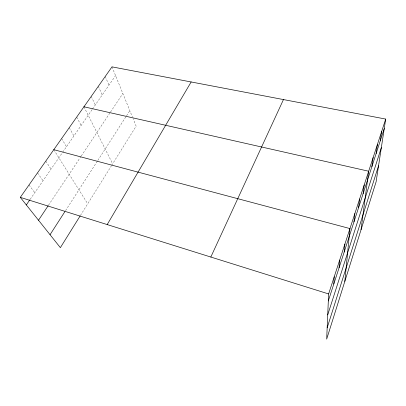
<?xml version="1.0" encoding="UTF-8"?>
<svg xmlns="http://www.w3.org/2000/svg" width="406" height="406" viewBox="0 0 406 406"><rect width="100%" height="100%" fill="white"/><g stroke="black" fill="none" stroke-linecap="round" stroke-linejoin="round"><path stroke-width="0.3" stroke-dasharray="2.03 1.52" d="M80.464 215.424L111.3 165.973M111.635 165.435L136.137 126.139L133.036 118.527M65.518 210.653L97.476 160.959M97.816 160.431L126.19 116.309M126.52 115.796L129.829 110.65M48.492 205.233L80.901 156.543M81.256 156.016L110.178 112.558M110.518 112.051L122.851 93.522M30.201 199.3L62.326 152.752M62.676 152.25L92.106 109.605M92.461 109.092L115.563 75.623M29.019 184.953L34.784 192.657M37.504 172.875L43.026 180.721M45.761 161.126L51.049 169.094M53.8 149.682L87.701 203.817M61.631 138.537L66.482 146.733M69.259 127.682L73.907 135.98M76.693 117.101L81.144 125.49M83.941 106.783L112.64 163.826M91.223 96.42L95.303 104.976M98.318 86.321L102.221 94.953M105.24 76.47L108.97 85.169M111.99 66.863L132.351 116.842"/><path stroke-width="0.61" d="M385.7 119.07L328.621 293.939L326.678 339.137L376.103 181.817L385.7 119.07L111.99 66.863L20.3 197.362L60.362 247.66L80.139 215.941M333.793 284.058L334.229 276.755M339.086 267.742L339.649 260.155M344.212 251.953L344.887 244.102M344.821 281.399L349.957 228.573L53.8 149.682M353.971 221.869L354.859 213.546M358.625 207.522L359.609 198.996M363.137 193.611L364.212 184.897M361.056 229.705L368.673 171.23L83.941 106.783M371.891 166.638L373.129 157.579M376.134 153.559L377.448 144.348M380.255 140.862L381.635 131.519M327.165 327.789L378.565 165.719M327.723 314.868L381.325 147.672M328.317 300.932L384.254 128.54M210.826 257.044L283.459 99.566M107.189 224.579L191.15 81.961M50.045 234.709L64.838 211.709M38.514 220.23L48.157 205.74M26.324 204.923L29.846 199.813M20.3 197.362L328.621 293.939"/></g></svg>
